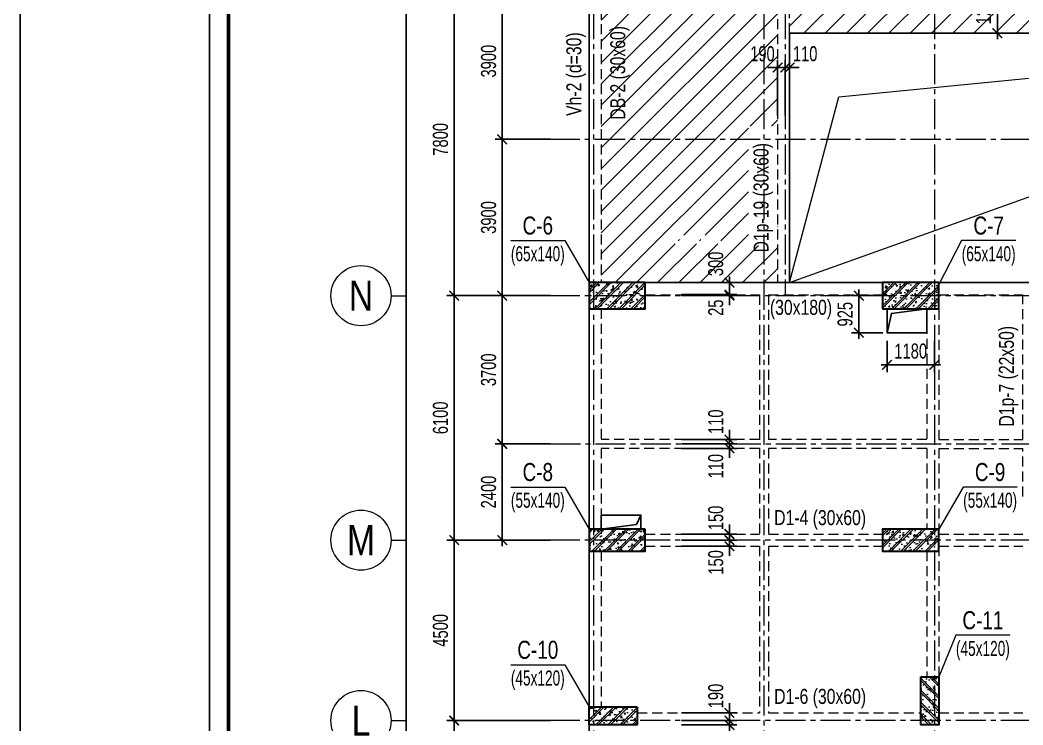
# Model space of a CAD drawing. Header units: millimetres. Extents: x 0 to 132533, y 0 to 93608.
# Drawn here: x 0 to 25017, y 60747 to 78333 of the extents above; entities that cross this region are included whole.
import ezdxf
from ezdxf.enums import TextEntityAlignment as Align

# ---------------------------------------------------------------- set-up
doc = ezdxf.new("R2010")
doc.units = ezdxf.units.MM
doc.header["$LTSCALE"] = 1000
doc.header["$MEASUREMENT"] = 0
doc.linetypes.add('CENTER2', pattern=[1.125, 0.75, -0.125, 0.125, -0.125])
doc.linetypes.add('HIDDEN', pattern=[0.375, 0.25, -0.125])
doc.layers.add('CDC-KHUNGTEN', color=7, linetype='Continuous')
doc.layers.add('TECH_HOLE', color=3, linetype='Continuous')
for name, color, linetype, lineweight in [('CDC.01.AXIS', 160, 'CENTER2', 13), ('CDC.02.DIM', 1, 'Continuous', 18), ('CDC.03.BORDER', 3, 'Continuous', 25), ('CDC.07.TEXTCOL', 3, 'Continuous', 18), ('CDC.08.TEXTBEAM', 2, 'Continuous', 18), ('CDC.09.COLUMN', 4, 'Continuous', 35), ('CDC.10.HATCH', 163, 'Continuous', 9), ('CDC.11.NOTE', 1, 'Continuous', 18), ('CDC.13.BEAM', 8, 'HIDDEN', 18), ('TEXTCOL_SHAPE', 6, 'Continuous', 20)]:
    doc.layers.add(name, color=color, linetype=linetype, lineweight=lineweight)
doc.styles.add('KCS_BIGTEXT', font='arial.ttf', dxfattribs={"width": 0.75})
doc.styles.add('KCS_SMTEXT', font='arial.ttf', dxfattribs={"width": 0.7})
doc.dimstyles.new('KCS_DIM150', dxfattribs={"dimscale": 150, "dimtxt": 2.5, "dimasz": 1.6, "dimexe": 1.2, "dimexo": 0, "dimgap": 1, "dimtad": 1, "dimdec": 0, "dimzin": 0, "dimdsep": 46, "dimtxsty": 'KCS_SMTEXT', "dimblk": 'ARCHTICK', "dimcen": 0, "dimdle": 1, "dimclrd": 1, "dimclre": 1, "dimclrt": 2, "dimadec": 0, "dimazin": 0, "dimtfac": 1, "dimtdec": 0, "dimtix": 1, "dimtmove": 2, "dimatfit": 3, "dimfxl": 1, "dimtolj": 1, "dimtzin": 0, "dimarcsym": 0})
pattern_1 = [(50, (428814.13, -433637.55), (358.63009, -31.37607), [37.5, -412.5]), (355, (428814.13, -433637.55), (-69.37567, 376.09607), [30, -330]), (100.4514, (428844.02, -433640.17), (289.2547, 344.71977), [31.8701, -350.57106]), (46.1842, (428814.13, -433537.55), (533.62052, -82.7595), [56.25, -618.75]), (96.6356, (428858.6, -433544.45), (467.33135, 487.05894), [47.80514, -525.8565]), (351.1842, (428814.13, -433537.55), (467.33097, 487.0593), [45, -495]), (21, (428864.13, -433562.55), (298.45353, -201.30945), [37.5, -412.5]), (326, (428864.13, -433562.55), (121.65767, 362.57502), [30, -330]), (71.4514, (428889, -433579.33), (420.11131, 161.26525), [31.8701, -350.57106]), (37.5, (428814.13, -433637.55), (6.079928, 166.446927), [0, -326, 0, -335, 0, -331.25]), (7.5, (428814.13, -433637.55), (131.53477, 197.205856), [0, -191, 0, -318.5, 0, -126.25]), (327.5, (428702.63, -433637.55), (266.911218, -11.277436), [0, -125, 0, -390, 0, -517.5]), (317.5, (428652.63, -433637.55), (291.593085, 50.05249), [0, -162.5, 0, -259, 0, -367.5]), (45, (428814.13, -433637.55), (-150.26019, 150.26019), []), (45, (428814.13, -433576.3), (-150.26019, 150.26019), [])]

# ---------------------------------------------------------------- blocks, each defined once
blk = doc.blocks.new('_ArchTick')
at = {"color": 0, "linetype": 'ByBlock', "const_width": 0.15}
blk.add_lwpolyline([(-0.5, -0.5), (0.5, 0.5)], dxfattribs=at)
blk = doc.blocks.new('*D80')
at = {"layer": 'CDC.02.DIM', "color": 1, "lineweight": -2, "transparency": 16777216}
for p, q in [((12029, 67607), (12029, 71607)), ((13229, 71457), (11849, 71457)), ((13229, 67757), (11849, 67757))]:
    blk.add_line(p, q, dxfattribs=at)
at = {"layer": 'Defpoints', "color": 0, "transparency": 16777216}
for p in [(12029, 71457), (13229, 71457), (13229, 67757)]:
    blk.add_point(p, dxfattribs=at)
at = {"layer": 'CDC.02.DIM', "color": 1, "lineweight": -2, "transparency": 16777216, "xscale": 240, "yscale": 240, "zscale": 240}
for p, rotation in [((12029, 71457), 90), ((12029, 67757), 270)]:
    blk.add_blockref('_ArchTick', p, dxfattribs=dict(at, rotation=rotation))
at = {"layer": 'CDC.02.DIM', "color": 2, "transparency": 16777216, "insert": (11688, 69607), "char_height": 375, "attachment_point": 5, "rotation": 90, "style": 'KCS_SMTEXT'}
blk.add_mtext('\\A1;3700', dxfattribs=at)
blk = doc.blocks.new('*D81')
at = {"layer": 'CDC.02.DIM', "color": 1, "lineweight": -2, "transparency": 16777216}
for p, q in [((12029, 67907), (12029, 65207)), ((13229, 67757), (11849, 67757)), ((13229, 65357), (11849, 65357))]:
    blk.add_line(p, q, dxfattribs=at)
at = {"layer": 'Defpoints', "color": 0, "transparency": 16777216}
for p in [(13229, 67757), (12029, 65357), (13229, 65357)]:
    blk.add_point(p, dxfattribs=at)
at = {"layer": 'CDC.02.DIM', "color": 1, "lineweight": -2, "transparency": 16777216, "xscale": 240, "yscale": 240, "zscale": 240}
for p, rotation in [((12029, 67757), 90), ((12029, 65357), 270)]:
    blk.add_blockref('_ArchTick', p, dxfattribs=dict(at, rotation=rotation))
at = {"layer": 'CDC.02.DIM', "color": 2, "transparency": 16777216, "insert": (11688, 66557), "char_height": 375, "attachment_point": 5, "rotation": 90, "style": 'KCS_SMTEXT'}
blk.add_mtext('\\A1;2400', dxfattribs=at)
blk = doc.blocks.new('*D309')
at = {"layer": 'CDC.02.DIM', "color": 1, "lineweight": -2, "transparency": 16777216}
for p, q in [((24379, 77857), (24379, 79407)), ((23179, 79257), (24559, 79257)), ((23179, 78007), (24559, 78007))]:
    blk.add_line(p, q, dxfattribs=at)
at = {"layer": 'Defpoints', "color": 0, "transparency": 16777216}
for p in [(23179, 79257), (24379, 79257), (23179, 78007)]:
    blk.add_point(p, dxfattribs=at)
at = {"layer": 'CDC.02.DIM', "color": 1, "lineweight": -2, "transparency": 16777216, "xscale": 240, "yscale": 240, "zscale": 240}
for p, rotation in [((24379, 79257), 90), ((24379, 78007), 270)]:
    blk.add_blockref('_ArchTick', p, dxfattribs=dict(at, rotation=rotation))
at = {"layer": 'CDC.02.DIM', "color": 2, "transparency": 16777216, "insert": (24037, 78632), "char_height": 375, "attachment_point": 5, "rotation": 90, "style": 'KCS_SMTEXT'}
blk.add_mtext('\\A1;1250', dxfattribs=at)
blk = doc.blocks.new('*D298')
at = {"layer": 'CDC.02.DIM', "color": 1, "lineweight": -2, "transparency": 16777216}
for p, q in [((20923, 70382), (20923, 71607)), ((21523, 71457), (20743, 71457)), ((21523, 70532), (20743, 70532))]:
    blk.add_line(p, q, dxfattribs=at)
at = {"layer": 'Defpoints', "color": 0, "transparency": 16777216}
for p in [(20923, 71457), (21523, 71457), (21523, 70532)]:
    blk.add_point(p, dxfattribs=at)
at = {"layer": 'CDC.02.DIM', "color": 1, "lineweight": -2, "transparency": 16777216, "xscale": 240, "yscale": 240, "zscale": 240}
for p, rotation in [((20923, 71457), 90), ((20923, 70532), 270)]:
    blk.add_blockref('_ArchTick', p, dxfattribs=dict(at, rotation=rotation))
at = {"layer": 'CDC.02.DIM', "color": 2, "transparency": 16777216, "insert": (20581, 70994), "char_height": 375, "attachment_point": 5, "rotation": 90, "style": 'KCS_SMTEXT'}
blk.add_mtext('\\A1;925', dxfattribs=at)
blk = doc.blocks.new('*D371')
at = {"layer": 'CDC.02.DIM', "color": 1, "lineweight": -2, "transparency": 16777216}
for p, q in [((21627, 70332), (21627, 69552)), ((22807, 70332), (22807, 69552)), ((22957, 69732), (21477, 69732))]:
    blk.add_line(p, q, dxfattribs=at)
at = {"layer": 'Defpoints', "color": 0, "transparency": 16777216}
for p in [(21627, 70332), (22807, 70332), (21627, 69732)]:
    blk.add_point(p, dxfattribs=at)
at = {"layer": 'CDC.02.DIM', "color": 1, "lineweight": -2, "transparency": 16777216, "xscale": 240, "yscale": 240, "zscale": 240, "rotation": 180}
blk.add_blockref('_ArchTick', (21627, 69732), dxfattribs=at)
at = {"layer": 'CDC.02.DIM', "color": 1, "lineweight": -2, "transparency": 16777216, "xscale": 240, "yscale": 240, "zscale": 240}
blk.add_blockref('_ArchTick', (22807, 69732), dxfattribs=at)
at = {"layer": 'CDC.02.DIM', "color": 2, "transparency": 16777216, "insert": (22217, 70073), "char_height": 375, "attachment_point": 5, "style": 'KCS_SMTEXT'}
blk.add_mtext('\\A1;1180', dxfattribs=at)
blk = doc.blocks.new('*D84')
at = {"layer": 'CDC.02.DIM', "color": 1, "lineweight": -2, "transparency": 16777216}
for p, q in [((9629, 11567), (9629, 83907)), ((13229, 83757), (9449, 83757)), ((13229, 11717), (9449, 11717))]:
    blk.add_line(p, q, dxfattribs=at)
at = {"layer": 'Defpoints', "color": 0, "transparency": 16777216}
for p in [(9629, 83757), (13229, 83757), (13229, 11717)]:
    blk.add_point(p, dxfattribs=at)
at = {"layer": 'CDC.02.DIM', "color": 1, "lineweight": -2, "transparency": 16777216, "xscale": 240, "yscale": 240, "zscale": 240}
for p, rotation in [((9629, 83757), 90), ((9629, 11717), 270)]:
    blk.add_blockref('_ArchTick', p, dxfattribs=dict(at, rotation=rotation))
at = {"layer": 'CDC.02.DIM', "color": 2, "transparency": 16777216, "insert": (9288, 49880), "char_height": 375, "attachment_point": 5, "rotation": 90, "style": 'KCS_SMTEXT'}
blk.add_mtext('\\A1;72040', dxfattribs=at)
blk = doc.blocks.new('*D86')
at = {"layer": 'CDC.02.DIM', "color": 1, "lineweight": -2, "transparency": 16777216}
for p, q in [((10829, 79407), (10829, 71307)), ((13229, 79257), (10649, 79257)), ((13229, 71457), (10649, 71457))]:
    blk.add_line(p, q, dxfattribs=at)
at = {"layer": 'Defpoints', "color": 0, "transparency": 16777216}
for p in [(13229, 79257), (10829, 71457), (13229, 71457)]:
    blk.add_point(p, dxfattribs=at)
at = {"layer": 'CDC.02.DIM', "color": 1, "lineweight": -2, "transparency": 16777216, "xscale": 240, "yscale": 240, "zscale": 240}
for p, rotation in [((10829, 79257), 90), ((10829, 71457), 270)]:
    blk.add_blockref('_ArchTick', p, dxfattribs=dict(at, rotation=rotation))
at = {"layer": 'CDC.02.DIM', "color": 2, "transparency": 16777216, "insert": (10488, 75357), "char_height": 375, "attachment_point": 5, "rotation": 90, "style": 'KCS_SMTEXT'}
blk.add_mtext('\\A1;7800', dxfattribs=at)
blk = doc.blocks.new('*D87')
at = {"layer": 'CDC.02.DIM', "color": 1, "lineweight": -2, "transparency": 16777216}
for p, q in [((10829, 65207), (10829, 71607)), ((13229, 71457), (10649, 71457)), ((13229, 65357), (10649, 65357))]:
    blk.add_line(p, q, dxfattribs=at)
at = {"layer": 'Defpoints', "color": 0, "transparency": 16777216}
for p in [(10829, 71457), (13229, 71457), (13229, 65357)]:
    blk.add_point(p, dxfattribs=at)
at = {"layer": 'CDC.02.DIM', "color": 1, "lineweight": -2, "transparency": 16777216, "xscale": 240, "yscale": 240, "zscale": 240}
for p, rotation in [((10829, 71457), 90), ((10829, 65357), 270)]:
    blk.add_blockref('_ArchTick', p, dxfattribs=dict(at, rotation=rotation))
at = {"layer": 'CDC.02.DIM', "color": 2, "transparency": 16777216, "insert": (10488, 68407), "char_height": 375, "attachment_point": 5, "rotation": 90, "style": 'KCS_SMTEXT'}
blk.add_mtext('\\A1;6100', dxfattribs=at)
blk = doc.blocks.new('*D88')
at = {"layer": 'CDC.02.DIM', "color": 1, "lineweight": -2, "transparency": 16777216}
for p, q in [((13229, 65357), (10649, 65357)), ((10829, 65507), (10829, 60707)), ((13229, 60857), (10649, 60857))]:
    blk.add_line(p, q, dxfattribs=at)
at = {"layer": 'Defpoints', "color": 0, "transparency": 16777216}
for p in [(13229, 65357), (10829, 60857), (13229, 60857)]:
    blk.add_point(p, dxfattribs=at)
at = {"layer": 'CDC.02.DIM', "color": 1, "lineweight": -2, "transparency": 16777216, "xscale": 240, "yscale": 240, "zscale": 240}
for p, rotation in [((10829, 65357), 90), ((10829, 60857), 270)]:
    blk.add_blockref('_ArchTick', p, dxfattribs=dict(at, rotation=rotation))
at = {"layer": 'CDC.02.DIM', "color": 2, "transparency": 16777216, "insert": (10488, 63107), "char_height": 375, "attachment_point": 5, "rotation": 90, "style": 'KCS_SMTEXT'}
blk.add_mtext('\\A1;4500', dxfattribs=at)
blk = doc.blocks.new('*D89')
at = {"layer": 'CDC.02.DIM', "color": 1, "lineweight": -2, "transparency": 16777216}
for p, q in [((13229, 60857), (10649, 60857)), ((10829, 56587), (10829, 61007)), ((13229, 56737), (10649, 56737))]:
    blk.add_line(p, q, dxfattribs=at)
at = {"layer": 'Defpoints', "color": 0, "transparency": 16777216}
for p in [(10829, 60857), (13229, 60857), (13229, 56737)]:
    blk.add_point(p, dxfattribs=at)
at = {"layer": 'CDC.02.DIM', "color": 1, "lineweight": -2, "transparency": 16777216, "xscale": 240, "yscale": 240, "zscale": 240}
for p, rotation in [((10829, 60857), 90), ((10829, 56737), 270)]:
    blk.add_blockref('_ArchTick', p, dxfattribs=dict(at, rotation=rotation))
at = {"layer": 'CDC.02.DIM', "color": 2, "transparency": 16777216, "insert": (10488, 58797), "char_height": 375, "attachment_point": 5, "rotation": 90, "style": 'KCS_SMTEXT'}
blk.add_mtext('\\A1;4120', dxfattribs=at)
blk = doc.blocks.new('*D160')
at = {"layer": 'CDC.02.DIM', "color": 1, "lineweight": -2, "transparency": 16777216}
for p, q in [((17696, 71482), (17696, 71722)), ((16496, 71482), (17876, 71482)), ((16496, 71457), (17876, 71457)), ((17696, 71457), (17696, 71482)), ((17696, 71457), (17696, 71217))]:
    blk.add_line(p, q, dxfattribs=at)
at = {"layer": 'Defpoints', "color": 0, "transparency": 16777216}
for p in [(16496, 71482), (16496, 71457), (17696, 71482)]:
    blk.add_point(p, dxfattribs=at)
at = {"layer": 'CDC.02.DIM', "color": 1, "lineweight": -2, "transparency": 16777216, "xscale": 240, "yscale": 240, "zscale": 240}
for p, rotation in [((17696, 71482), 270), ((17696, 71457), 90)]:
    blk.add_blockref('_ArchTick', p, dxfattribs=dict(at, rotation=rotation))
at = {"layer": 'CDC.02.DIM', "color": 2, "transparency": 16777216, "insert": (17355, 71156), "char_height": 375, "attachment_point": 5, "rotation": 90, "style": 'KCS_SMTEXT'}
blk.add_mtext('\\A1;25', dxfattribs=at)
blk = doc.blocks.new('*D161')
at = {"layer": 'CDC.02.DIM', "color": 1, "lineweight": -2, "transparency": 16777216}
for p, q in [((17696, 71932), (17696, 71332)), ((16496, 71782), (17876, 71782)), ((16496, 71482), (17876, 71482))]:
    blk.add_line(p, q, dxfattribs=at)
at = {"layer": 'Defpoints', "color": 0, "transparency": 16777216}
for p in [(16496, 71782), (16496, 71482), (17696, 71482)]:
    blk.add_point(p, dxfattribs=at)
at = {"layer": 'CDC.02.DIM', "color": 1, "lineweight": -2, "transparency": 16777216, "xscale": 240, "yscale": 240, "zscale": 240}
for p, rotation in [((17696, 71782), 90), ((17696, 71482), 270)]:
    blk.add_blockref('_ArchTick', p, dxfattribs=dict(at, rotation=rotation))
at = {"layer": 'CDC.02.DIM', "color": 2, "transparency": 16777216, "insert": (17355, 72249), "char_height": 375, "attachment_point": 5, "rotation": 90, "style": 'KCS_SMTEXT'}
blk.add_mtext('\\A1;300', dxfattribs=at)
blk = doc.blocks.new('*D162')
at = {"layer": 'CDC.02.DIM', "color": 1, "lineweight": -2, "transparency": 16777216}
for p, q in [((17696, 67757), (17696, 67997)), ((16496, 67757), (17876, 67757)), ((16496, 67647), (17876, 67647)), ((17696, 67647), (17696, 67757)), ((17696, 67647), (17696, 67407))]:
    blk.add_line(p, q, dxfattribs=at)
at = {"layer": 'Defpoints', "color": 0, "transparency": 16777216}
for p in [(16496, 67757), (16496, 67647), (17696, 67757)]:
    blk.add_point(p, dxfattribs=at)
at = {"layer": 'CDC.02.DIM', "color": 1, "lineweight": -2, "transparency": 16777216, "xscale": 240, "yscale": 240, "zscale": 240}
for p, rotation in [((17696, 67757), 270), ((17696, 67647), 90)]:
    blk.add_blockref('_ArchTick', p, dxfattribs=dict(at, rotation=rotation))
at = {"layer": 'CDC.02.DIM', "color": 2, "transparency": 16777216, "insert": (17355, 67202), "char_height": 375, "attachment_point": 5, "rotation": 90, "style": 'KCS_SMTEXT'}
blk.add_mtext('\\A1;110', dxfattribs=at)
blk = doc.blocks.new('*D163')
at = {"layer": 'CDC.02.DIM', "color": 1, "lineweight": -2, "transparency": 16777216}
for p, q in [((17696, 67867), (17696, 68107)), ((16496, 67867), (17876, 67867)), ((17696, 67867), (17696, 67757)), ((16496, 67757), (17876, 67757)), ((17696, 67757), (17696, 67517))]:
    blk.add_line(p, q, dxfattribs=at)
at = {"layer": 'Defpoints', "color": 0, "transparency": 16777216}
for p in [(16496, 67867), (16496, 67757), (17696, 67757)]:
    blk.add_point(p, dxfattribs=at)
at = {"layer": 'CDC.02.DIM', "color": 1, "lineweight": -2, "transparency": 16777216, "xscale": 240, "yscale": 240, "zscale": 240}
for p, rotation in [((17696, 67867), 270), ((17696, 67757), 90)]:
    blk.add_blockref('_ArchTick', p, dxfattribs=dict(at, rotation=rotation))
at = {"layer": 'CDC.02.DIM', "color": 2, "transparency": 16777216, "insert": (17355, 68311), "char_height": 375, "attachment_point": 5, "rotation": 90, "style": 'KCS_SMTEXT'}
blk.add_mtext('\\A1;110', dxfattribs=at)
blk = doc.blocks.new('*D164')
at = {"layer": 'CDC.02.DIM', "color": 1, "lineweight": -2, "transparency": 16777216}
for p, q in [((17696, 65357), (17696, 65597)), ((16496, 65357), (17876, 65357)), ((17696, 65207), (17696, 65357)), ((16496, 65207), (17876, 65207)), ((17696, 65207), (17696, 64967))]:
    blk.add_line(p, q, dxfattribs=at)
at = {"layer": 'Defpoints', "color": 0, "transparency": 16777216}
for p in [(16496, 65357), (17696, 65357), (16496, 65207)]:
    blk.add_point(p, dxfattribs=at)
at = {"layer": 'CDC.02.DIM', "color": 1, "lineweight": -2, "transparency": 16777216, "xscale": 240, "yscale": 240, "zscale": 240}
for p, rotation in [((17696, 65357), 270), ((17696, 65207), 90)]:
    blk.add_blockref('_ArchTick', p, dxfattribs=dict(at, rotation=rotation))
at = {"layer": 'CDC.02.DIM', "color": 2, "transparency": 16777216, "insert": (17355, 64802), "char_height": 375, "attachment_point": 5, "rotation": 90, "style": 'KCS_SMTEXT'}
blk.add_mtext('\\A1;150', dxfattribs=at)
blk = doc.blocks.new('*D165')
at = {"layer": 'CDC.02.DIM', "color": 1, "lineweight": -2, "transparency": 16777216}
for p, q in [((17696, 65507), (17696, 65747)), ((16496, 65507), (17876, 65507)), ((16496, 65357), (17876, 65357)), ((17696, 65507), (17696, 65357)), ((17696, 65357), (17696, 65117))]:
    blk.add_line(p, q, dxfattribs=at)
at = {"layer": 'Defpoints', "color": 0, "transparency": 16777216}
for p in [(16496, 65507), (16496, 65357), (17696, 65357)]:
    blk.add_point(p, dxfattribs=at)
at = {"layer": 'CDC.02.DIM', "color": 1, "lineweight": -2, "transparency": 16777216, "xscale": 240, "yscale": 240, "zscale": 240}
for p, rotation in [((17696, 65507), 270), ((17696, 65357), 90)]:
    blk.add_blockref('_ArchTick', p, dxfattribs=dict(at, rotation=rotation))
at = {"layer": 'CDC.02.DIM', "color": 2, "transparency": 16777216, "insert": (17355, 65911), "char_height": 375, "attachment_point": 5, "rotation": 90, "style": 'KCS_SMTEXT'}
blk.add_mtext('\\A1;150', dxfattribs=at)
blk = doc.blocks.new('*D166')
at = {"layer": 'CDC.02.DIM', "color": 1, "lineweight": -2, "transparency": 16777216}
for p, q in [((17696, 60857), (17696, 61097)), ((16496, 60857), (17876, 60857)), ((17696, 60747), (17696, 60857)), ((16496, 60747), (17876, 60747)), ((17696, 60747), (17696, 60507))]:
    blk.add_line(p, q, dxfattribs=at)
at = {"layer": 'Defpoints', "color": 0, "transparency": 16777216}
for p in [(16496, 60857), (17696, 60857), (16496, 60747)]:
    blk.add_point(p, dxfattribs=at)
at = {"layer": 'CDC.02.DIM', "color": 1, "lineweight": -2, "transparency": 16777216, "xscale": 240, "yscale": 240, "zscale": 240}
for p, rotation in [((17696, 60857), 270), ((17696, 60747), 90)]:
    blk.add_blockref('_ArchTick', p, dxfattribs=dict(at, rotation=rotation))
at = {"layer": 'CDC.02.DIM', "color": 2, "transparency": 16777216, "insert": (17355, 60302), "char_height": 375, "attachment_point": 5, "rotation": 90, "style": 'KCS_SMTEXT'}
blk.add_mtext('\\A1;110', dxfattribs=at)
blk = doc.blocks.new('*D167')
at = {"layer": 'CDC.02.DIM', "color": 1, "lineweight": -2, "transparency": 16777216}
for p, q in [((16496, 61047), (17876, 61047)), ((17696, 61047), (17696, 61287)), ((17696, 61047), (17696, 60857)), ((16496, 60857), (17876, 60857)), ((17696, 60857), (17696, 60617))]:
    blk.add_line(p, q, dxfattribs=at)
at = {"layer": 'Defpoints', "color": 0, "transparency": 16777216}
for p in [(16496, 61047), (16496, 60857), (17696, 60857)]:
    blk.add_point(p, dxfattribs=at)
at = {"layer": 'CDC.02.DIM', "color": 1, "lineweight": -2, "transparency": 16777216, "xscale": 240, "yscale": 240, "zscale": 240}
for p, rotation in [((17696, 61047), 270), ((17696, 60857), 90)]:
    blk.add_blockref('_ArchTick', p, dxfattribs=dict(at, rotation=rotation))
at = {"layer": 'CDC.02.DIM', "color": 2, "transparency": 16777216, "insert": (17355, 61468), "char_height": 375, "attachment_point": 5, "rotation": 90, "style": 'KCS_SMTEXT'}
blk.add_mtext('\\A1;190', dxfattribs=at)
blk = doc.blocks.new('*D260')
at = {"layer": 'CDC.02.DIM', "color": 1, "lineweight": -2, "transparency": 16777216}
for p, q in [((19087, 75949), (19087, 77329)), ((19197, 75949), (19197, 77329)), ((19087, 77149), (18847, 77149)), ((19087, 77149), (19197, 77149)), ((19197, 77149), (19437, 77149))]:
    blk.add_line(p, q, dxfattribs=at)
at = {"layer": 'Defpoints', "color": 0, "transparency": 16777216}
for p in [(19197, 77149), (19087, 75949), (19197, 75949)]:
    blk.add_point(p, dxfattribs=at)
at = {"layer": 'CDC.02.DIM', "color": 1, "lineweight": -2, "transparency": 16777216, "xscale": 240, "yscale": 240, "zscale": 240}
blk.add_blockref('_ArchTick', (19087, 77149), dxfattribs=at)
at = {"layer": 'CDC.02.DIM', "color": 1, "lineweight": -2, "transparency": 16777216, "xscale": 240, "yscale": 240, "zscale": 240, "rotation": 180}
blk.add_blockref('_ArchTick', (19197, 77149), dxfattribs=at)
at = {"layer": 'CDC.02.DIM', "color": 2, "transparency": 16777216, "insert": (19584, 77490), "char_height": 375, "attachment_point": 5, "style": 'KCS_SMTEXT'}
blk.add_mtext('\\A1;110', dxfattribs=at)
blk = doc.blocks.new('*D261')
at = {"layer": 'CDC.02.DIM', "color": 1, "lineweight": -2, "transparency": 16777216}
for p, q in [((18897, 75949), (18897, 77329)), ((19087, 75949), (19087, 77329)), ((18897, 77149), (18657, 77149)), ((19087, 77149), (18897, 77149)), ((19087, 77149), (19327, 77149))]:
    blk.add_line(p, q, dxfattribs=at)
at = {"layer": 'Defpoints', "color": 0, "transparency": 16777216}
for p in [(18897, 77149), (18897, 75949), (19087, 75949)]:
    blk.add_point(p, dxfattribs=at)
at = {"layer": 'CDC.02.DIM', "color": 1, "lineweight": -2, "transparency": 16777216, "xscale": 240, "yscale": 240, "zscale": 240}
blk.add_blockref('_ArchTick', (18897, 77149), dxfattribs=at)
at = {"layer": 'CDC.02.DIM', "color": 1, "lineweight": -2, "transparency": 16777216, "xscale": 240, "yscale": 240, "zscale": 240, "rotation": 180}
blk.add_blockref('_ArchTick', (19087, 77149), dxfattribs=at)
at = {"layer": 'CDC.02.DIM', "color": 2, "transparency": 16777216, "insert": (18519, 77490), "char_height": 375, "attachment_point": 5, "style": 'KCS_SMTEXT'}
blk.add_mtext('\\A1;190', dxfattribs=at)
blk = doc.blocks.new('*D296')
at = {"layer": 'CDC.02.DIM', "color": 1, "lineweight": -2, "transparency": 16777216}
for p, q in [((12029, 75207), (12029, 79407)), ((13229, 79257), (11849, 79257)), ((13229, 75357), (11849, 75357))]:
    blk.add_line(p, q, dxfattribs=at)
at = {"layer": 'Defpoints', "color": 0, "transparency": 16777216}
for p in [(12029, 79257), (13229, 79257), (13229, 75357)]:
    blk.add_point(p, dxfattribs=at)
at = {"layer": 'CDC.02.DIM', "color": 1, "lineweight": -2, "transparency": 16777216, "xscale": 240, "yscale": 240, "zscale": 240}
for p, rotation in [((12029, 79257), 90), ((12029, 75357), 270)]:
    blk.add_blockref('_ArchTick', p, dxfattribs=dict(at, rotation=rotation))
at = {"layer": 'CDC.02.DIM', "color": 2, "transparency": 16777216, "insert": (11688, 77307), "char_height": 375, "attachment_point": 5, "rotation": 90, "style": 'KCS_SMTEXT'}
blk.add_mtext('\\A1;3900', dxfattribs=at)
blk = doc.blocks.new('*D297')
at = {"layer": 'CDC.02.DIM', "color": 1, "lineweight": -2, "transparency": 16777216}
for p, q in [((13229, 75357), (11849, 75357)), ((12029, 75507), (12029, 71307)), ((13229, 71457), (11849, 71457))]:
    blk.add_line(p, q, dxfattribs=at)
at = {"layer": 'Defpoints', "color": 0, "transparency": 16777216}
for p in [(13229, 75357), (12029, 71457), (13229, 71457)]:
    blk.add_point(p, dxfattribs=at)
at = {"layer": 'CDC.02.DIM', "color": 1, "lineweight": -2, "transparency": 16777216, "xscale": 240, "yscale": 240, "zscale": 240}
for p, rotation in [((12029, 75357), 90), ((12029, 71457), 270)]:
    blk.add_blockref('_ArchTick', p, dxfattribs=dict(at, rotation=rotation))
at = {"layer": 'CDC.02.DIM', "color": 2, "transparency": 16777216, "insert": (11688, 73407), "char_height": 375, "attachment_point": 5, "rotation": 90, "style": 'KCS_SMTEXT'}
blk.add_mtext('\\A1;3900', dxfattribs=at)
blk = doc.blocks.new('Khung tên chuẩn')
at = {"layer": 'CDC-KHUNGTEN', "color": 8}
blk.add_lwpolyline([(75096, 1100), (83000, 1100), (83000, 58300), (3000, 58300), (3000, 1100), (75096, 1100)], dxfattribs=at)
at = {"layer": 'CDC-KHUNGTEN', "color": 255, "lineweight": 60}
blk.add_lwpolyline([(74900, 1400), (74900, 58000), (3300, 58000), (3300, 1400), (74900, 1400)], close=True, dxfattribs=at)
at = {"layer": 'Defpoints', "color": 1, "ltscale": 0.2}
blk.add_lwpolyline([(0, 0), (0, 59400), (84100, 59400), (84100, 0), (0, 0)], close=True, dxfattribs=at)

msp = doc.modelspace()

# ---------------------------------------------------------------- hatches: boundary and pattern name
at = {"layer": 'CDC.10.HATCH'}
h = msp.add_hatch(dxfattribs=at)
h.set_pattern_fill('ANSI31', color=256, scale=3000)
h.set_pattern_definition([(45, (428814.13, -431187.62), (-265.16504, 265.16504), [])])
h.paths.add_polyline_path([(18556.5, 75356.5), (14496.5, 75356.5), (14496.5, 71781.5), (15596.5, 71781.5), (18556.5, 71781.5)])
h.paths.add_polyline_path([(18556.5, 77531.5), (14496.5, 77531.5), (14496.5, 75356.5), (18556.5, 75356.5)])
h.paths.add_polyline_path([(18556.5, 79106.5), (15596.5, 79106.5), (15596.5, 78981.5), (14496.5, 78981.5), (14496.5, 77531.5), (18556.5, 77531.5)])
h.paths.add_polyline_path([(18896.5, 79106.5), (18556.5, 79106.5), (18556.5, 77531.5), (18896.5, 77531.5)])
h.paths.add_polyline_path([(18896.5, 77531.5), (18556.5, 77531.5), (18556.5, 75356.5), (18896.5, 75356.5)])
h.paths.add_polyline_path([(18896.5, 75356.5), (18556.5, 75356.5), (18556.5, 71781.5), (18896.5, 71781.5)])
h.paths.add_polyline_path([(18556.5, 82346.5), (14496.5, 82346.5), (14496.5, 79531.5), (15596.5, 79531.5), (15596.5, 79406.5), (18556.5, 79406.5)])
h.paths.add_polyline_path([(18896.5, 82346.5), (18556.5, 82346.5), (18556.5, 79406.5), (18896.5, 79406.5)])
h.paths.add_polyline_path([(22616.5, 83316.5), (21516.5, 83316.5), (21516.5, 83566.5), (19196.5, 83566.5), (19196.5, 79406.5), (22366.5, 79406.5), (22366.5, 80246.5), (22616.5, 80246.5)])
h.paths.add_polyline_path([(18904.7, 72709.3), (18904.7, 75685.1), (18167.2, 75685.1), (18167.2, 72709.3)])
h.paths.add_polyline_path([(16082.9, 72751.6), (17672.6, 72751.6), (17672.6, 72825.3), (16082.9, 72825.3)], flags=16)
h.paths.add_polyline_path([(16381.5, 72857.5), (17373.9, 72857.5), (17373.9, 72969.5), (16381.5, 72969.5)], flags=16)
h.paths.add_polyline_path([(14687.6, 81666), (17628.9, 81666), (17628.9, 82346.5), (14687.6, 82346.5)], flags=16)
h.paths.add_polyline_path([(16082.9, 79837.8), (17672.6, 79837.8), (17672.6, 80575.3), (16082.9, 80575.3)], flags=16)
h.paths.add_polyline_path([(16381.5, 80607.5), (17373.9, 80607.5), (17373.9, 81305.6), (16381.5, 81305.6)], flags=16)
h.paths.add_polyline_path([(19843.1, 79398.4), (21421.1, 79398.4), (21421.1, 80135.9), (19843.1, 80135.9)])
h.paths.add_polyline_path([(22624.7, 80530), (22624.7, 83068.8), (21887.2, 83068.8), (21887.2, 80530)])
h = msp.add_hatch(dxfattribs=at)
h.set_pattern_fill('ANSI31', color=256, scale=3000)
h.set_pattern_definition([(45, (426423.18, -433653.8), (-265.16504, 265.16504), [])])
h.paths.add_polyline_path([(22806.5, 78846.5), (22466.5, 78846.5), (22366.5, 78846.5), (22366.5, 79106.5), (19196.5, 79106.5), (19196.5, 78006.5), (22806.5, 78006.5)])
h.paths.add_polyline_path([(25126.5, 79106.5), (22916.5, 79106.5), (22916.5, 78846.5), (22806.5, 78846.5), (22806.5, 78006.5), (25126.5, 78006.5)])
h.paths.add_polyline_path([(29421.5, 79106.5), (25126.5, 79106.5), (25126.5, 78006.5), (29421.5, 78006.5)])
h.paths.add_polyline_path([(34366.5, 79106.5), (30071.5, 79106.5), (30071.5, 78006.5), (34366.5, 78006.5)])
h.paths.add_polyline_path([(36576.5, 79106.5), (34366.5, 79106.5), (34366.5, 78006.5), (36576.5, 78006.5)])
h = msp.add_hatch(dxfattribs=at)
h.set_pattern_fill('BT-01', color=256, scale=50, pattern_type=2)
h.set_pattern_definition([(50, (436134.13, -433637.55), (358.63009, -31.37607), [37.5, -412.5]), (355, (436134.13, -433637.55), (-69.37567, 376.09607), [30, -330]), (100.4514, (436164.02, -433640.17), (289.2547, 344.71977), [31.8701, -350.57106]), (46.1842, (436134.13, -433537.55), (533.62052, -82.7595), [56.25, -618.75]), (96.6356, (436178.6, -433544.45), (467.33135, 487.05894), [47.80514, -525.8565]), (351.1842, (436134.13, -433537.55), (467.33097, 487.0593), [45, -495]), (21, (436184.13, -433562.55), (298.45353, -201.30945), [37.5, -412.5]), (326, (436184.13, -433562.55), (121.65767, 362.57502), [30, -330]), (71.4514, (436209, -433579.33), (420.11131, 161.26525), [31.8701, -350.57106]), (37.5, (436134.13, -433637.55), (6.079928, 166.446927), [0, -326, 0, -335, 0, -331.25]), (7.5, (436134.13, -433637.55), (131.53477, 197.205856), [0, -191, 0, -318.5, 0, -126.25]), (327.5, (436022.63, -433637.55), (266.911218, -11.277436), [0, -125, 0, -390, 0, -517.5]), (317.5, (435972.63, -433637.55), (291.593085, 50.05249), [0, -162.5, 0, -259, 0, -367.5]), (45, (436134.13, -433637.55), (-150.26019, 150.26019), []), (45, (436134.13, -433576.3), (-150.26019, 150.26019), [])])
h.paths.add_polyline_path([(14196.5, 71781.5), (15596.5, 71781.5), (15596.5, 71131.5), (14196.5, 71131.5)])
h = msp.add_hatch(dxfattribs=at)
h.set_pattern_fill('BT-01', color=256, scale=50, pattern_type=2)
h.set_pattern_definition(pattern_1)
h.paths.add_polyline_path([(21516.5, 71781.5), (22916.5, 71781.5), (22916.5, 71131.5), (21516.5, 71131.5)])
h = msp.add_hatch(dxfattribs=at)
h.set_pattern_fill('BT-01', color=256, scale=50, pattern_type=2)
h.set_pattern_definition([(50, (428814.13, -447537.55), (358.63009, -31.37607), [37.5, -412.5]), (355, (428814.13, -447537.55), (-69.37567, 376.09607), [30, -330]), (100.4514, (428844.02, -447540.17), (289.25469, 344.71977), [31.8701, -350.57106]), (46.1842, (428814.13, -447437.55), (533.62052, -82.7595), [56.25, -618.75]), (96.6356, (428858.6, -447444.45), (467.33135, 487.05894), [47.80514, -525.8565]), (351.1842, (428814.13, -447437.55), (467.33097, 487.0593), [45, -495]), (21, (428864.13, -447462.55), (298.45353, -201.30945), [37.5, -412.5]), (326, (428864.13, -447462.55), (121.65767, 362.57502), [30, -330]), (71.4514, (428889, -447479.33), (420.11131, 161.26525), [31.8701, -350.57106]), (37.5, (428814.13, -447537.55), (6.079928, 166.446927), [0, -326, 0, -335, 0, -331.25]), (7.5, (428814.13, -447537.55), (131.53477, 197.205856), [0, -191, 0, -318.5, 0, -126.25]), (327.5, (428702.63, -447537.55), (266.911218, -11.277436), [0, -125, 0, -390, 0, -517.5]), (317.5, (428652.63, -447537.55), (291.593085, 50.05249), [0, -162.5, 0, -259, 0, -367.5]), (45, (428814.13, -447537.55), (-150.26019, 150.26019), []), (45, (428814.13, -447476.3), (-150.26019, 150.26019), [])])
h.paths.add_polyline_path([(15596.5, 65081.5), (14196.5, 65081.5), (14196.5, 65631.5), (15596.5, 65631.5)])
h = msp.add_hatch(dxfattribs=at)
h.set_pattern_fill('BT-01', color=256, scale=50, pattern_type=2)
h.set_pattern_definition([(50, (421494.13, -447537.55), (358.63009, -31.37607), [37.5, -412.5]), (355, (421494.13, -447537.55), (-69.37567, 376.09607), [30, -330]), (100.4514, (421524.02, -447540.17), (289.2547, 344.71977), [31.8701, -350.57106]), (46.1842, (421494.13, -447437.55), (533.62052, -82.7595), [56.25, -618.75]), (96.6356, (421538.6, -447444.45), (467.33135, 487.05894), [47.80514, -525.8565]), (351.1842, (421494.13, -447437.55), (467.33097, 487.0593), [45, -495]), (21, (421544.13, -447462.55), (298.45353, -201.30945), [37.5, -412.5]), (326, (421544.13, -447462.55), (121.65767, 362.57502), [30, -330]), (71.4514, (421569, -447479.33), (420.11131, 161.26525), [31.8701, -350.57106]), (37.5, (421494.13, -447537.55), (6.079928, 166.446927), [0, -326, 0, -335, 0, -331.25]), (7.5, (421494.13, -447537.55), (131.53477, 197.205856), [0, -191, 0, -318.5, 0, -126.25]), (327.5, (421382.63, -447537.55), (266.911218, -11.277436), [0, -125, 0, -390, 0, -517.5]), (317.5, (421332.63, -447537.55), (291.593085, 50.05249), [0, -162.5, 0, -259, 0, -367.5]), (45, (421494.13, -447537.55), (-150.26019, 150.26019), []), (45, (421494.13, -447476.3), (-150.26019, 150.26019), [])])
h.paths.add_polyline_path([(22916.5, 65081.5), (21516.5, 65081.5), (21516.5, 65631.5), (22916.5, 65631.5)])
h = msp.add_hatch(dxfattribs=at)
h.set_pattern_fill('BT-01', color=256, scale=50, angle=-90, pattern_type=2)
h.set_pattern_definition([(320, (-457807.58, -322771.06), (-31.37607, -358.63009), [37.5, -412.5]), (265, (-457807.58, -322771.06), (376.09607, 69.37567), [30, -330]), (10.4514, (-457810.2, -322800.95), (344.71977, -289.2547), [31.8701, -350.57106]), (316.1842, (-457707.6, -322771.06), (-82.7595, -533.62052), [56.25, -618.75]), (6.6356, (-457714.5, -322815.53), (487.05894, -467.33135), [47.80514, -525.8565]), (261.1842, (-457707.6, -322771.06), (487.0593, -467.33097), [45, -495]), (291, (-457732.58, -322821.06), (-201.30945, -298.45353), [37.5, -412.5]), (236, (-457732.58, -322821.06), (362.57502, -121.65767), [30, -330]), (341.4514, (-457749.35, -322845.93), (161.26525, -420.11131), [31.8701, -350.57106]), (307.5, (-457807.58, -322771.06), (166.446927, -6.079928), [0, -326, 0, -335, 0, -331.25]), (277.5, (-457807.58, -322771.06), (197.205856, -131.53477), [0, -191, 0, -318.5, 0, -126.25]), (237.5, (-457807.58, -322659.56), (-11.277436, -266.911218), [0, -125, 0, -390, 0, -517.5]), (227.5, (-457807.58, -322609.56), (50.05249, -291.593085), [0, -162.5, 0, -259, 0, -367.5]), (315, (-457807.58, -322771.06), (150.26019, 150.26019), []), (315, (-457746.33, -322771.06), (150.26019, 150.26019), [])])
h.paths.add_polyline_path([(22466.5, 61946.5), (22916.5, 61946.5), (22916.5, 60746.5), (22466.5, 60746.5)])
h = msp.add_hatch(dxfattribs=at)
h.set_pattern_fill('BT-01', color=256, scale=50, pattern_type=2)
h.set_pattern_definition(pattern_1)
h.paths.add_polyline_path([(15396.5, 61196.5), (15396.5, 60746.5), (14196.5, 60746.5), (14196.5, 61196.5)])

# ---------------------------------------------------------------- linework, layer by layer
at = {"layer": 'CDC.01.AXIS'}
for p, q in [((14306.5, 85356.5), (14306.5, 10116.5)), ((18556.5, 85356.5), (18556.5, 10116.5)), ((19086.5, 85356.5), (19086.5, 71456.5)), ((22806.5, 85356.5), (22806.5, 10116.5)), ((93840.4, 75356.5), (13229.2, 75356.5)), ((93840.4, 71456.5), (13229.2, 71456.5)), ((13229.2, 67756.5), (29746.5, 67756.5)), ((93840.4, 65356.5), (13229.2, 65356.5)), ((93840.4, 60856.5), (13229.2, 60856.5))]:
    msp.add_line(p, q, dxfattribs=at)
at = {"layer": 'CDC.02.DIM'}
for p, q in [((9254.2, 71456.5), (9629.2, 71456.5)), ((9254.2, 65356.5), (9629.2, 65356.5)), ((9254.2, 60856.5), (9629.2, 60856.5))]:
    msp.add_line(p, q, dxfattribs=at)
for centre in [(8504.2, 71456.5), (8504.2, 65356.5), (8504.2, 60856.5)]:
    msp.add_circle(centre, 750, dxfattribs=at)
at = {"layer": 'CDC.03.BORDER'}
for p, q in [((14196.5, 83866.5), (14196.5, 60746.5)), ((14196.5, 11606.5), (14196.5, 83866.5)), ((19196.5, 78006.5), (19196.5, 71781.5)), ((36576.5, 78006.5), (19196.5, 78006.5)), ((14496.5, 71781.5), (21516.5, 71781.5)), ((22916.5, 71781.5), (29521.5, 71781.5))]:
    msp.add_line(p, q, dxfattribs=at)
at = {"layer": 'CDC.07.TEXTCOL', "color": 8}
for p, q in [((12240.3, 72831.5), (13590.3, 72831.5)), ((13590.3, 72831.5), (14196.5, 71781.5)), ((23486.4, 72831.5), (22916.5, 71731.5)), ((24836.4, 72831.5), (23486.4, 72831.5)), ((12240.3, 66681.5), (13590.3, 66681.5)), ((13590.3, 66681.5), (14196.5, 65631.5)), ((23522.7, 66681.5), (22916.5, 65631.5)), ((24872.7, 66681.5), (23522.7, 66681.5)), ((23342.6, 62984.7), (22916.5, 61946.5)), ((24692.6, 62984.7), (23342.6, 62984.7)), ((12240.3, 62246.5), (13590.3, 62246.5)), ((13590.3, 62246.5), (14196.5, 61196.5))]:
    msp.add_line(p, q, dxfattribs=at)
at = {"layer": 'CDC.09.COLUMN'}
for points in [[(14196.5, 71131.5), (15596.5, 71131.5), (15596.5, 71781.5), (14196.5, 71781.5)], [(21516.5, 71131.5), (22916.5, 71131.5), (22916.5, 71781.5), (21516.5, 71781.5)], [(15596.5, 65631.5), (14196.5, 65631.5), (14196.5, 65081.5), (15596.5, 65081.5)], [(22916.5, 65631.5), (21516.5, 65631.5), (21516.5, 65081.5), (22916.5, 65081.5)], [(22466.5, 61946.5), (22916.5, 61946.5), (22916.5, 60746.5), (22466.5, 60746.5)], [(15396.5, 61196.5), (15396.5, 60746.5), (14196.5, 60746.5), (14196.5, 61196.5)]]:
    msp.add_lwpolyline(points, close=True, dxfattribs=at)
at = {"layer": 'CDC.11.NOTE'}
for p, q in [((19196.5, 71781.5), (36576.5, 78006.5)), ((20427.7, 76413.2), (36576.5, 78006.5)), ((19196.5, 71781.5), (20427.7, 76413.2))]:
    msp.add_line(p, q, dxfattribs=at)
at = {"layer": 'CDC.13.BEAM'}
for p, q in [((18896.5, 79106.5), (18896.5, 71781.5)), ((19196.5, 78006.5), (19196.5, 79106.5)), ((14496.5, 78981.5), (14496.5, 71781.5)), ((15596.5, 71481.5), (18446.5, 71481.5)), ((18446.5, 71481.5), (18446.5, 67866.5)), ((18666.5, 71481.5), (18666.5, 67866.5)), ((18666.5, 71481.5), (21516.5, 71481.5)), ((22916.5, 71481.5), (22916.5, 67866.5)), ((22916.5, 71481.5), (25016.5, 71481.5)), ((25016.5, 67866.5), (25016.5, 71481.5)), ((14496.5, 71131.5), (14496.5, 67866.5)), ((22616.5, 71131.5), (22616.5, 67866.5)), ((18446.5, 67866.5), (14496.5, 67866.5)), ((22616.5, 67866.5), (18666.5, 67866.5)), ((22916.5, 67866.5), (25016.5, 67866.5)), ((14496.5, 67646.5), (14496.5, 65631.5)), ((18446.5, 67646.5), (14496.5, 67646.5)), ((18446.5, 67646.5), (18446.5, 65506.5)), ((18666.5, 67646.5), (18666.5, 65506.5)), ((22616.5, 67646.5), (18666.5, 67646.5)), ((22616.5, 67646.5), (22616.5, 65631.5)), ((22916.5, 67646.5), (22916.5, 65506.5)), ((22916.5, 67646.5), (25016.5, 67646.5)), ((25016.5, 66446.5), (25016.5, 67646.5)), ((15596.5, 65506.5), (18446.5, 65506.5)), ((18666.5, 65506.5), (21516.5, 65506.5)), ((22916.5, 65506.5), (25016.5, 65506.5)), ((14496.5, 65081.5), (14496.5, 61196.5)), ((15596.5, 65206.5), (18446.5, 65206.5)), ((18446.5, 65206.5), (18446.5, 61046.5)), ((18666.5, 65206.5), (18666.5, 61046.5)), ((18666.5, 65206.5), (21516.5, 65206.5)), ((22616.5, 65081.5), (22616.5, 61946.5)), ((22916.5, 65206.5), (22916.5, 61046.5)), ((22916.5, 65206.5), (25016.5, 65206.5)), ((15396.5, 61046.5), (18446.5, 61046.5)), ((18666.5, 61046.5), (22466.5, 61046.5)), ((22916.5, 61046.5), (25016.5, 61046.5))]:
    msp.add_line(p, q, dxfattribs=at)
at = {"layer": 'TECH_HOLE'}
for points in [[(21626.5, 71131.5), (22616.5, 71131.5), (22616.5, 70531.5), (21626.5, 70531.5)], [(15486.4, 65631.5), (14496.4, 65631.5), (14496.4, 65981.5), (15486.4, 65981.5)]]:
    msp.add_lwpolyline(points, close=True, dxfattribs=at)
at = {"layer": 'TECH_HOLE', "color": 1}
for points in [[(21626.5, 70531.5), (21735.4, 71013.9), (22616.5, 71131.5)], [(15486.4, 65981.5), (15377.5, 65749.2), (14496.4, 65631.5)]]:
    msp.add_lwpolyline(points, dxfattribs=at)

# ---------------------------------------------------------------- block references
at = {"xscale": 1.575899999996182, "yscale": 1.575899999996182, "zscale": 1.575899999996182}
msp.add_blockref('Khung tên chuẩn', (0, 0), dxfattribs=at)

# ---------------------------------------------------------------- texts
at = {"layer": 'CDC.02.DIM', "color": 4, "style": 'KCS_BIGTEXT', "width": 0.8}
for s, p in [('N', (8504.2, 71456.5)), ('M', (8504.2, 65356.5)), ('L', (8504.2, 60856.5))]:
    msp.add_text(s, height=750, dxfattribs=at).set_placement(p, align=Align.MIDDLE)
at = {"layer": 'CDC.07.TEXTCOL', "style": 'KCS_SMTEXT', "width": 0.75}
msp.add_text('Vh-2 (d=30)', height=375, rotation=90, dxfattribs=at).set_placement((13626.3, 75940), align=Align.TOP_LEFT)
for s, p in [('C-6', (12915.3, 73206.5)), ('C-7', (24161.4, 73206.5)), ('C-8', (12915.3, 67056.5)), ('C-9', (24197.7, 67056.5)), ('C-11', (24017.6, 63359.7)), ('C-10', (12915.3, 62621.5))]:
    msp.add_text(s, height=450, dxfattribs=at).set_placement(p, align=Align.MIDDLE)
at = {"layer": 'CDC.08.TEXTBEAM', "style": 'KCS_SMTEXT', "width": 0.75}
for s, p in [('DB-2 (30x60)', (14721.5, 75847.2)), ('D1p-19 (30x60)', (18296.5, 72534.9)), ('D1p-7 (22x50)', (24416.5, 68190))]:
    msp.add_text(s, height=375, rotation=90, dxfattribs=at).set_placement(p, align=Align.TOP_LEFT)
for s, p in [('(30x180)', (18704.6, 71353.5)), ('D1-4 (30x60)', (18811.4, 66106.5)), ('D1-6 (30x60)', (18811.4, 61646.5))]:
    msp.add_text(s, height=375, dxfattribs=at).set_placement(p, align=Align.TOP_LEFT)
at = {"layer": 'TEXTCOL_SHAPE', "style": 'KCS_SMTEXT', "width": 0.65}
for s, p in [('(65x140)', (12915.3, 72456.5)), ('(65x140)', (24161.4, 72456.5)), ('(55x140)', (12915.3, 66306.5)), ('(55x140)', (24197.7, 66306.5)), ('(45x120)', (24017.6, 62609.7)), ('(45x120)', (12915.3, 61871.5))]:
    msp.add_text(s, height=375, dxfattribs=at).set_placement(p, align=Align.MIDDLE)

# ---------------------------------------------------------------- dimensions: what is measured, and where the dimension line sits
at = {"layer": 'CDC.02.DIM'}
for base, p1, p2, angle, picture, middle in [((9629.2, 83756.5), (13229.2, 11716.5), (13229.2, 83756.5), 90, '*D84', (9287.8, 49879.9)), ((18896.5, 77148.6), (19086.5, 75948.6), (18896.5, 75948.6), 180, '*D261', (18519.1, 77490.1)), ((17696.1, 71481.5), (16496.1, 71781.5), (16496.1, 71481.5), 270, '*D161', (17354.6, 72249)), ((17696.1, 71481.5), (16496.1, 71456.5), (16496.1, 71481.5), 90, '*D160', (17354.6, 71155.8)), ((17696.1, 67756.5), (16496.1, 67866.5), (16496.1, 67756.5), 270, '*D163', (17354.6, 68310.7)), ((17696.1, 67756.5), (16496.1, 67646.5), (16496.1, 67756.5), 90, '*D162', (17354.6, 67202.4)), ((17696.1, 65356.5), (16496.1, 65506.5), (16496.1, 65356.5), 270, '*D165', (17354.6, 65910.7)), ((17696.1, 65356.5), (16496.1, 65206.5), (16496.1, 65356.5), 90, '*D164', (17354.6, 64802.4)), ((17696.1, 60856.5), (16496.1, 61046.5), (16496.1, 60856.5), 270, '*D167', (17354.6, 61468.2)), ((17696.1, 60856.5), (16496.1, 60746.5), (16496.1, 60856.5), 90, '*D166', (17354.6, 60302.4))]:
    dim = msp.add_linear_dim(base=base, p1=p1, p2=p2, angle=angle, dimstyle='KCS_DIM150', dxfattribs=at)
    dim.commit()
    dim.dimension.update_dxf_attribs({"geometry": picture, "text_midpoint": middle, "dimtype": 160})
for base, p1, p2, angle, picture, middle in [((10829.2, 71456.5), (13229.2, 79256.5), (13229.2, 71456.5), 270, '*D86', (10487.8, 75356.5)), ((12029.2, 79256.5), (13229.2, 75356.5), (13229.2, 79256.5), 90, '*D296', (11687.6, 77306.5)), ((24378.6, 79256.5), (23178.6, 78006.5), (23178.6, 79256.5), 90, '*D309', (24037.2, 78631.5)), ((12029.2, 71456.5), (13229.2, 75356.5), (13229.2, 71456.5), 270, '*D297', (11687.6, 73406.5)), ((10829.2, 71456.5), (13229.2, 65356.5), (13229.2, 71456.5), 90, '*D87', (10487.8, 68406.5)), ((12029.2, 71456.5), (13229.2, 67756.5), (13229.2, 71456.5), 90, '*D80', (11687.6, 69606.5)), ((20922.6, 71456.5), (21522.6, 70531.5), (21522.6, 71456.5), 90, '*D298', (20581.1, 70994)), ((21626.5, 69731.5), (22806.5, 70331.5), (21626.5, 70331.5), 180, '*D371', (22216.5, 70073)), ((12029.2, 65356.5), (13229.2, 67756.5), (13229.2, 65356.5), 270, '*D81', (11687.8, 66556.5)), ((10829.2, 60856.5), (13229.2, 65356.5), (13229.2, 60856.5), 270, '*D88', (10487.8, 63106.5)), ((10829.2, 60856.5), (13229.2, 56736.5), (13229.2, 60856.5), 90, '*D89', (10487.8, 58796.5))]:
    dim = msp.add_linear_dim(base=base, p1=p1, p2=p2, angle=angle, dimstyle='KCS_DIM150', dxfattribs=at)
    dim.commit()
    dim.dimension.update_dxf_attribs({"geometry": picture, "text_midpoint": middle})
dim = msp.add_linear_dim(base=(19196.5, 77148.6), p1=(19086.5, 75948.6), p2=(19196.5, 75948.6), dimstyle='KCS_DIM150', dxfattribs=at)
dim.commit()
dim.dimension.update_dxf_attribs({"geometry": '*D260', "text_midpoint": (19584, 77490.1), "dimtype": 160})

doc.saveas('drawing.dxf')
